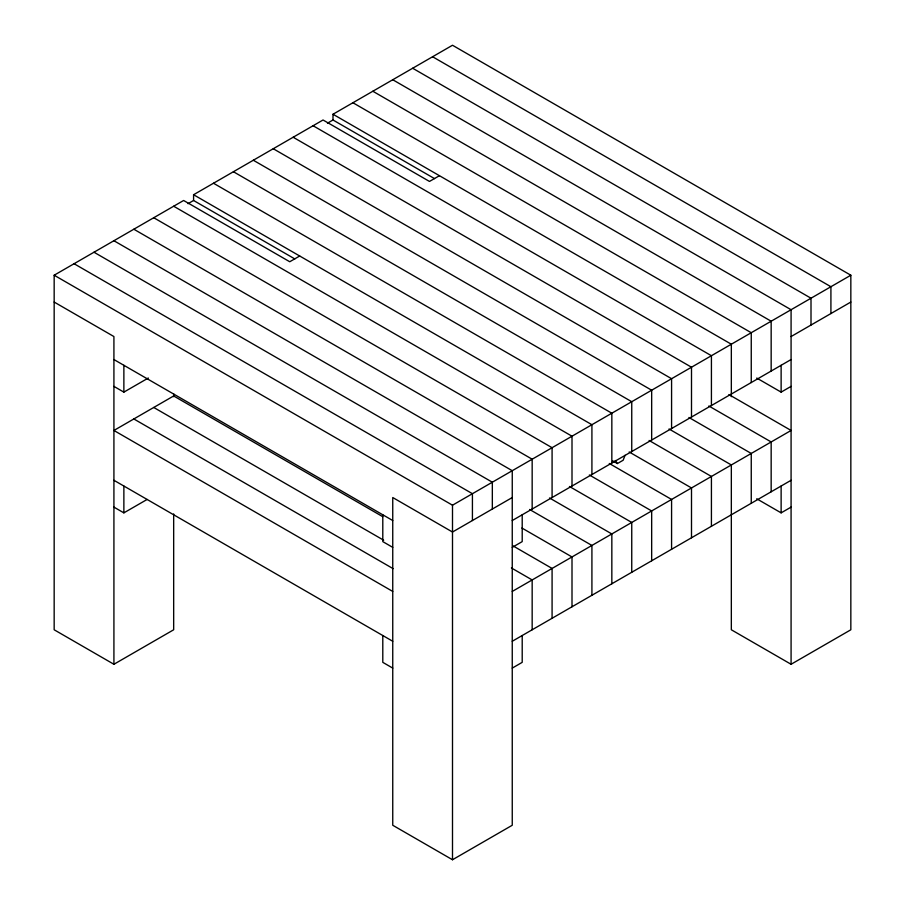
<?xml version="1.0" encoding="UTF-8"?>
<svg xmlns="http://www.w3.org/2000/svg" width="905" height="905" viewBox="0 0 905 905"><rect width="100%" height="100%" fill="white"/><g stroke="black" fill="none" stroke-linecap="round" stroke-linejoin="round"><path stroke-width="1.36" d="M625.061 455.294L623.149 460.238L617.402 463.552L612.832 460.917M173.67 513.938L173.67 629.778L113.917 664.27L54.164 629.778L54.164 275.222L183.625 200.48L289.747 261.749L299.702 256.002M294.826 258.932L193.58 200.48L193.58 194.733L323.04 119.992L429.479 181.441L439.445 175.694M434.547 178.624L332.995 119.992L332.995 114.245L452.5 45.25L850.836 275.222L850.836 629.778L791.083 664.27L731.331 629.778L731.331 464.955L669.021 428.981M188.048 203.682L193.58 200.48M327.463 123.182L332.995 119.992M113.917 386.378L123.872 392.125L148.33 378.007M113.917 507.117L123.872 512.864L147.108 499.458M54.164 275.222L452.5 505.205L850.836 275.222M512.253 497.535L452.5 532.027L392.747 497.535L392.747 825.258L452.5 859.75L512.253 825.258L512.253 470.702L113.917 240.73M791.083 336.547L850.836 302.055M512.253 520.533L791.083 359.545M512.253 547.367L522.208 541.609L522.208 514.787M756.738 378.052L781.128 392.125L791.083 386.378M512.253 591.44L791.083 430.463L728.887 394.546M512.253 641.272L791.083 480.284M512.253 668.105L522.208 662.347L522.208 635.525M756.738 498.791L781.128 512.864L791.083 507.117M432.579 56.743L830.914 286.727L830.914 313.56M412.669 68.248L811.004 298.22L811.004 325.053M392.747 79.742L791.083 309.725L791.083 664.27M372.837 91.247L771.162 321.218L771.162 371.05M352.916 102.74L751.252 332.723L751.252 382.544M332.995 114.245L731.331 344.217L731.331 396.695M313.085 125.738L711.421 355.722L711.421 405.542M293.163 137.243L691.499 367.215L691.499 417.047M273.253 148.737L671.578 378.709L671.578 428.54M708.853 405.983L771.162 441.957L771.162 491.788M253.332 160.242L651.668 390.213L651.668 440.045M688.931 417.477L751.252 453.462L751.252 503.282M233.422 171.735L631.747 401.707L631.747 451.538M213.501 183.24L611.837 413.212L611.837 463.043M649.1 440.475L711.421 476.46L711.421 526.28M193.58 194.733L591.915 424.705L591.915 474.537M629.179 451.98L691.499 487.953L691.499 537.785M173.67 206.227L572.005 436.21L572.005 486.042M609.269 463.473L671.578 499.447L671.578 549.278M153.748 217.732L552.084 447.704L552.084 497.535M589.347 474.978L651.668 510.952L651.668 560.783M133.838 229.225L532.163 459.208L532.163 509.029M569.437 486.471L631.747 522.445L631.747 572.277M549.516 497.976L611.837 533.95L611.837 583.782M93.996 252.224L492.331 482.207L492.331 509.029M529.606 509.47L591.915 545.444L591.915 595.275M74.086 263.728L472.421 493.7L472.421 520.533M521.902 528.022L572.005 556.948L572.005 606.78M512.988 545.873L552.084 568.442L552.084 618.273M54.164 302.055L113.917 336.547L113.917 664.27M511.393 567.955L532.163 579.947L532.163 629.767M113.917 359.545L392.747 520.533M382.792 516.698L173.67 395.96L113.917 430.463L392.747 591.44M153.748 407.465L383.663 540.206M392.747 547.367L382.792 541.609L382.792 514.787M133.838 418.958L393.098 568.645M113.917 480.284L392.747 641.272M392.747 668.105L382.792 662.347L382.792 635.525M615.242 460.487L617.402 463.552M781.128 365.303L781.128 392.125M781.128 486.042L781.128 512.864M452.5 505.205L452.5 859.75M173.67 393.879L173.67 396.695M123.872 365.303L123.872 392.125M123.872 486.042L123.872 512.864M613.986 461.912A9.389 5.419 -60 0 1 612.391 462.07"/></g></svg>
